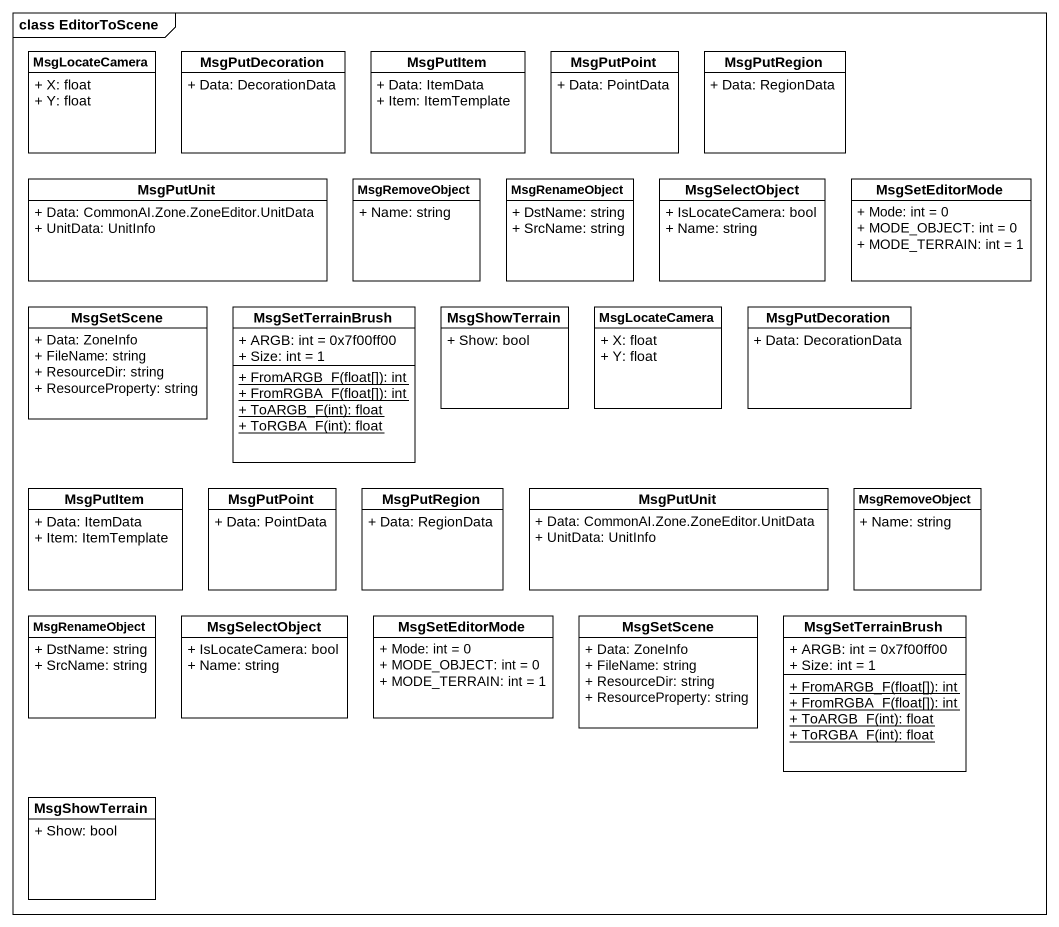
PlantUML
@startuml
mainframe class EditorToScene
hide circle
hide empty members
skinparam classAttributeIconSize 0
class MsgLocateCamera {
  + X: float
  + Y: float
}
class MsgPutDecoration {
  + Data: DecorationData
}
class MsgPutItem {
  + Data: ItemData
  + Item: ItemTemplate
}
class MsgPutPoint {
  + Data: PointData
}
class MsgPutRegion {
  + Data: RegionData
}
class MsgPutUnit {
  + Data: CommonAI.Zone.ZoneEditor.UnitData
  + UnitData: UnitInfo
}
class MsgRemoveObject {
  + Name: string
}
class MsgRenameObject {
  + DstName: string
  + SrcName: string
}
class MsgSelectObject {
  + IsLocateCamera: bool
  + Name: string
}
class MsgSetEditorMode {
  + Mode: int = 0
  + MODE_OBJECT: int = 0
  + MODE_TERRAIN: int = 1
}
class MsgSetScene {
  + Data: ZoneInfo
  + FileName: string
  + ResourceDir: string
  + ResourceProperty: string
}
class MsgSetTerrainBrush {
  + ARGB: int = 0x7f00ff00
  + Size: int = 1
  {static} + FromARGB_F(float[]): int
  {static} + FromRGBA_F(float[]): int
  {static} + ToARGB_F(int): float
  {static} + ToRGBA_F(int): float
}
class MsgShowTerrain {
  + Show: bool
}
class "MsgLocateCamera" as MsgLocateCamera_2 {
  + X: float
  + Y: float
}
class "MsgPutDecoration" as MsgPutDecoration_2 {
  + Data: DecorationData
}
class "MsgPutItem" as MsgPutItem_2 {
  + Data: ItemData
  + Item: ItemTemplate
}
class "MsgPutPoint" as MsgPutPoint_2 {
  + Data: PointData
}
class "MsgPutRegion" as MsgPutRegion_2 {
  + Data: RegionData
}
class "MsgPutUnit" as MsgPutUnit_2 {
  + Data: CommonAI.Zone.ZoneEditor.UnitData
  + UnitData: UnitInfo
}
class "MsgRemoveObject" as MsgRemoveObject_2 {
  + Name: string
}
class "MsgRenameObject" as MsgRenameObject_2 {
  + DstName: string
  + SrcName: string
}
class "MsgSelectObject" as MsgSelectObject_2 {
  + IsLocateCamera: bool
  + Name: string
}
class "MsgSetEditorMode" as MsgSetEditorMode_2 {
  + Mode: int = 0
  + MODE_OBJECT: int = 0
  + MODE_TERRAIN: int = 1
}
class "MsgSetScene" as MsgSetScene_2 {
  + Data: ZoneInfo
  + FileName: string
  + ResourceDir: string
  + ResourceProperty: string
}
class "MsgSetTerrainBrush" as MsgSetTerrainBrush_2 {
  + ARGB: int = 0x7f00ff00
  + Size: int = 1
  {static} + FromARGB_F(float[]): int
  {static} + FromRGBA_F(float[]): int
  {static} + ToARGB_F(int): float
  {static} + ToRGBA_F(int): float
}
class "MsgShowTerrain" as MsgShowTerrain_2 {
  + Show: bool
}
@enduml
